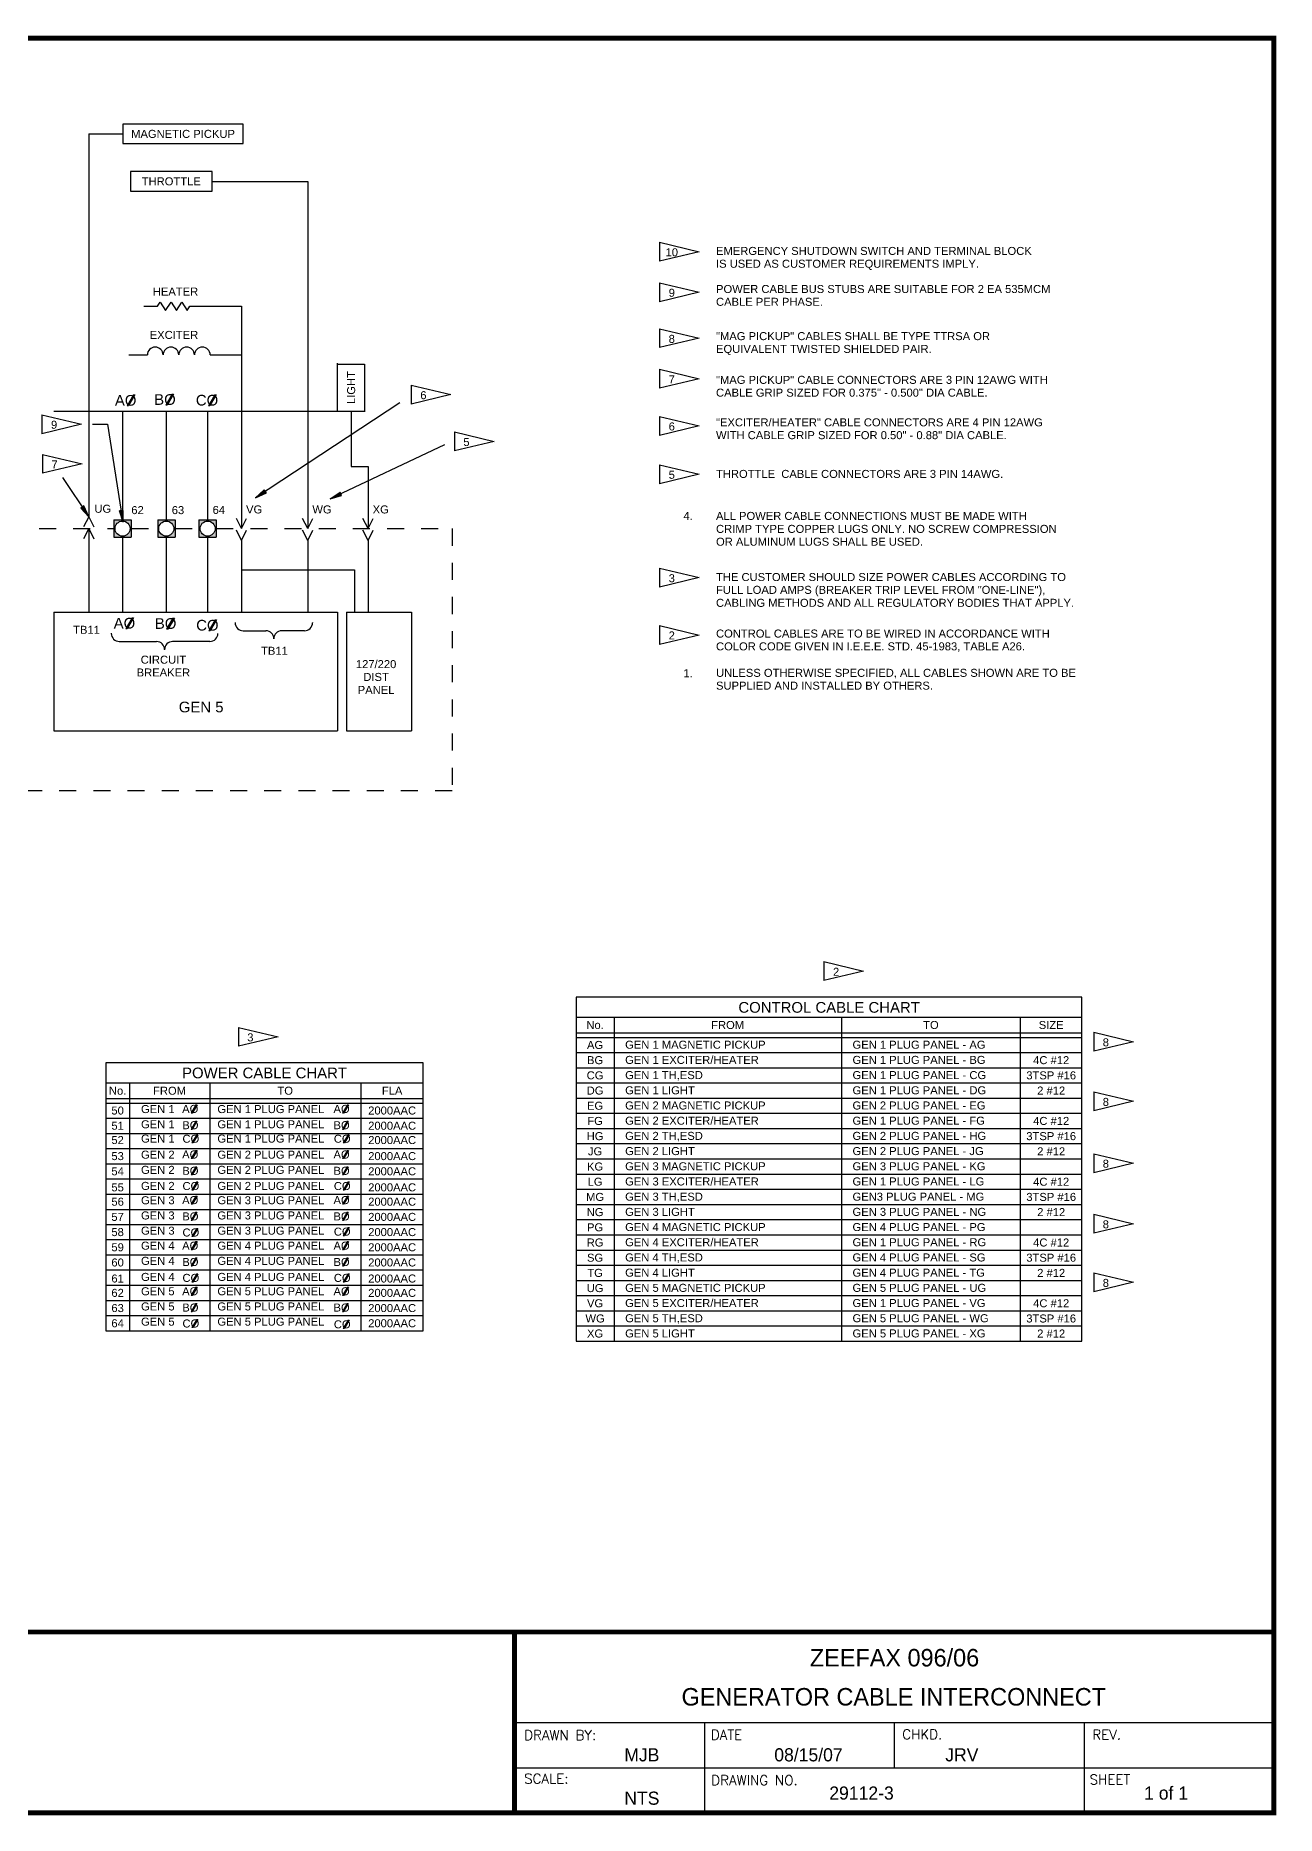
# Model space of a CAD drawing. Extents: x 1.6 to 18.3, y -2.5 to 8.
# Drawn here: x 11.03 to 18.3, y -2.45 to 7.97 of the extents above; entities that cross this region are included whole.
import ezdxf
from ezdxf.enums import TextEntityAlignment as Align

# ---------------------------------------------------------------- set-up
doc = ezdxf.new("R2010")
doc.units = 0
doc.header["$MEASUREMENT"] = 0
doc.linetypes.add('DASHED2', pattern=[0.375, 0.25, -0.125])
doc.layers.get('0').update_dxf_attribs({"linetype": 'CONTINUOUS'})
doc.layers.add('DRAWING', color=7, linetype='CONTINUOUS')
doc.styles.add('A1', font='A1.shx')
doc.styles.add('ROMAND', font='ROMAND.shx')
doc.styles.get("Standard").update_dxf_attribs({"font": 'ARIAL.TTF'})

# ---------------------------------------------------------------- blocks, each defined once
blk = doc.blocks.new('A_phase')
h = blk.add_hatch(color=256)
h.paths.add_polyline_path([(0.1, -0.033), (0.108, -0.033), (0.145, 0.031), (0.137, 0.031)], flags=16)
h.paths.add_polyline_path([(0.01, -0.05), (0.165, -0.05), (0.165, 0.047), (0.01, 0.047)], flags=9)
for p, q in [((0.137, 0.031), (0.1, -0.033)), ((0.145, 0.031), (0.108, -0.033)), ((0.137, 0.031), (0.145, 0.031)), ((0.108, -0.033), (0.1, -0.033))]:
    blk.add_line(p, q)
blk.add_text('AO', height=0.0625).set_placement((0.029, -0.032))
blk = doc.blocks.new('B_phase')
h = blk.add_hatch(color=256)
h.paths.add_polyline_path([(0.094, -0.031), (0.101, -0.031), (0.139, 0.033), (0.131, 0.033)], flags=16)
h.paths.add_polyline_path([(0.01, -0.048), (0.158, -0.048), (0.158, 0.049), (0.01, 0.049)], flags=9)
for p, q in [((0.131, 0.033), (0.094, -0.031)), ((0.139, 0.033), (0.101, -0.031)), ((0.131, 0.033), (0.139, 0.033)), ((0.101, -0.031), (0.094, -0.031))]:
    blk.add_line(p, q)
blk.add_text('BO', height=0.0625).set_placement((0.025, -0.03))
blk = doc.blocks.new('C_phase')
h = blk.add_hatch(color=256)
h.paths.add_polyline_path([(0.099, -0.026), (0.107, -0.026), (0.144, 0.038), (0.136, 0.038)], flags=16)
h.paths.add_polyline_path([(0.013, -0.043), (0.168, -0.043), (0.168, 0.054), (0.013, 0.054)], flags=9)
for p, q in [((0.136, 0.038), (0.099, -0.026)), ((0.144, 0.038), (0.107, -0.026)), ((0.136, 0.038), (0.144, 0.038)), ((0.107, -0.026), (0.099, -0.026))]:
    blk.add_line(p, q)
blk.add_text('CO', height=0.0625).set_placement((0.025, -0.025))
blk = doc.blocks.new('coil')
for centre in [(0.046, 0), (0.138, 0), (0.23, 0), (0.322, 0)]:
    blk.add_arc(centre, 0.046, 0, 180)
blk = doc.blocks.new('resistor')
for p, q in [((0, 0), (0.016, 0.025)), ((0.016, 0.025), (0.047, -0.025)), ((0.047, -0.025), (0.08, 0.025)), ((0.08, 0.025), (0.111, -0.025)), ((0.111, -0.025), (0.142, 0.025)), ((0.142, 0.025), (0.174, -0.025)), ((0.174, -0.025), (0.189, 0))]:
    blk.add_line(p, q)
blk = doc.blocks.new('pot_arrow')
blk.add_hatch(color=256).paths.add_polyline_path([(-0.068, 0.011), (-0.068, -0.011), (0, 0)])
for p, q in [((-0.068, 0.011), (-0.068, -0.011)), ((0, 0), (-0.068, 0.011)), ((0, 0), (-0.068, -0.011))]:
    blk.add_line(p, q)

msp = doc.modelspace()

# ---------------------------------------------------------------- hatches: boundary and pattern name
at = {"layer": 'DRAWING'}
h = msp.add_hatch(color=7, dxfattribs=at)
h.paths.add_polyline_path([(11.499, 5.086, -0.427958), (11.545, 5.131), (11.543, 5.137), (11.492, 5.137), (11.492, 5.036), (11.594, 5.036), (11.594, 5.137), (11.547, 5.137), (11.547, 5.13, -0.387066), (11.587, 5.086, -1)])
h.paths.add_polyline_path([(11.85, 5.137), (11.749, 5.137), (11.749, 5.036), (11.85, 5.036)])
h.paths.add_polyline_path([(11.755, 5.086, -1), (11.844, 5.086, -1)], flags=16)
h.paths.add_polyline_path([(12.091, 5.137), (11.99, 5.137), (11.99, 5.036), (12.091, 5.036)])
h.paths.add_polyline_path([(11.997, 5.086, -1), (12.085, 5.086, -1)], flags=16)
h.paths.add_polyline_path([(9.854, 5.137), (9.752, 5.137), (9.752, 5.036), (9.854, 5.036)])
h.paths.add_polyline_path([(9.759, 5.086, -1), (9.847, 5.086, -1)], flags=16)
h.paths.add_polyline_path([(9.612, 5.137), (9.511, 5.137), (9.511, 5.036), (9.612, 5.036)])
h.paths.add_polyline_path([(9.517, 5.086, -1), (9.606, 5.086, -1)], flags=16)
h.paths.add_polyline_path([(9.356, 5.137), (9.255, 5.137), (9.255, 5.036), (9.356, 5.036)])
h.paths.add_polyline_path([(9.261, 5.086, -1), (9.35, 5.086, -1)], flags=16)

# ---------------------------------------------------------------- linework, layer by layer
at = {"color": 7}
for p, q in [((13.838, -1.906), (18.283, -1.906)), ((14.949, -1.906), (14.949, -2.436)), ((16.06, -1.906), (16.06, -2.171)), ((17.172, -1.906), (17.172, -2.436)), ((13.838, -2.171), (18.283, -2.171))]:
    msp.add_line(p, q, dxfattribs=at)
at = {"color": 7, "const_width": 0.0288}
msp.add_lwpolyline([(18.283, -2.436), (18.283, 7.959), (1.651, 7.959), (1.651, -2.436)], close=True, dxfattribs=at)
for points in [[(1.651, -1.376), (18.283, -1.376)], [(13.838, -2.436), (13.838, -1.376)]]:
    msp.add_lwpolyline(points, dxfattribs=at)
at = {"layer": 'DRAWING', "color": 7}
for p, q in [((12.249, 7.455), (11.545, 7.455)), ((11.545, 7.455), (11.545, 7.341)), ((12.249, 7.341), (12.249, 7.455)), ((11.345, 7.398), (11.345, 5.156)), ((11.345, 7.398), (11.545, 7.398)), ((11.545, 7.341), (12.249, 7.341)), ((12.068, 7.177), (11.589, 7.177)), ((11.589, 7.177), (11.589, 7.063)), ((12.068, 7.063), (12.068, 7.177)), ((12.068, 7.12), (12.627, 7.12)), ((12.627, 7.12), (12.627, 5.086)), ((11.589, 7.063), (12.068, 7.063)), ((14.687, 6.763), (14.919, 6.708)), ((14.687, 6.763), (14.687, 6.652)), ((14.919, 6.708), (14.687, 6.652)), ((14.687, 6.526), (14.919, 6.471)), ((14.687, 6.526), (14.687, 6.415)), ((14.919, 6.471), (14.687, 6.415)), ((11.667, 6.388), (11.747, 6.388)), ((11.936, 6.388), (12.239, 6.388)), ((12.239, 6.388), (12.239, 5.086)), ((14.687, 6.256), (14.919, 6.201)), ((14.687, 6.256), (14.687, 6.146)), ((14.919, 6.201), (14.687, 6.146)), ((11.58, 6.103), (11.688, 6.103)), ((12.056, 6.103), (12.239, 6.103)), ((12.802, 5.774), (12.802, 6.055)), ((12.802, 6.05), (12.96, 6.05)), ((12.96, 6.05), (12.96, 5.771)), ((14.687, 6.019), (14.919, 5.964)), ((14.687, 6.019), (14.687, 5.909)), ((14.919, 5.964), (14.687, 5.909)), ((13.233, 5.926), (13.233, 5.815)), ((13.233, 5.926), (13.465, 5.871)), ((13.465, 5.871), (13.233, 5.815)), ((11.071, 5.753), (11.303, 5.698)), ((11.071, 5.753), (11.071, 5.642)), ((11.14, 5.774), (12.96, 5.774)), ((11.543, 5.774), (11.543, 5.137)), ((11.799, 5.774), (11.799, 5.137)), ((12.041, 5.774), (12.041, 5.137)), ((13.166, 5.822), (12.322, 5.267)), ((12.881, 5.774), (12.881, 5.45)), ((14.687, 5.743), (14.919, 5.688)), ((14.687, 5.743), (14.687, 5.632)), ((11.303, 5.698), (11.071, 5.642)), ((11.367, 5.698), (11.455, 5.698)), ((11.455, 5.698), (11.543, 5.137)), ((13.486, 5.652), (13.718, 5.597)), ((13.486, 5.652), (13.486, 5.541)), ((14.919, 5.688), (14.687, 5.632)), ((13.428, 5.577), (12.759, 5.261)), ((13.718, 5.597), (13.486, 5.541)), ((11.075, 5.521), (11.307, 5.466)), ((11.075, 5.521), (11.075, 5.41)), ((11.307, 5.466), (11.075, 5.41)), ((12.881, 5.45), (12.98, 5.45)), ((12.98, 5.45), (12.98, 5.086)), ((14.687, 5.46), (14.919, 5.405)), ((14.687, 5.46), (14.687, 5.349)), ((11.192, 5.385), (11.345, 5.156)), ((14.919, 5.405), (14.687, 5.349)), ((11.492, 5.137), (11.594, 5.137)), ((11.492, 5.137), (11.492, 5.036)), ((11.594, 5.137), (11.594, 5.036)), ((11.749, 5.137), (11.749, 5.036)), ((11.749, 5.137), (11.85, 5.137)), ((11.85, 5.137), (11.85, 5.036)), ((11.99, 5.137), (11.99, 5.036)), ((11.99, 5.137), (12.091, 5.137)), ((12.091, 5.137), (12.091, 5.036)), ((11.345, 5.086), (11.345, 4.596)), ((11.492, 5.036), (11.594, 5.036)), ((11.543, 5.036), (11.543, 4.596)), ((11.749, 5.036), (11.85, 5.036)), ((11.799, 5.036), (11.799, 4.596)), ((11.99, 5.036), (12.091, 5.036)), ((12.041, 5.036), (12.041, 4.596)), ((12.239, 5.017), (12.239, 4.596)), ((12.627, 5.017), (12.627, 4.596)), ((12.98, 5.017), (12.98, 4.596)), ((12.239, 4.845), (12.901, 4.845)), ((12.901, 4.845), (12.901, 4.596)), ((14.687, 4.855), (14.919, 4.799)), ((14.687, 4.855), (14.687, 4.744)), ((14.919, 4.799), (14.687, 4.744)), ((11.14, 4.596), (12.802, 4.596)), ((11.14, 4.596), (11.14, 3.901)), ((12.802, 4.596), (12.802, 3.901)), ((12.854, 4.596), (12.854, 3.901)), ((12.854, 4.596), (13.234, 4.596)), ((13.234, 4.596), (13.234, 3.901)), ((12.202, 4.537), (12.202, 4.535)), ((12.249, 4.488), (12.382, 4.488)), ((12.608, 4.488), (12.475, 4.488)), ((12.655, 4.537), (12.655, 4.535)), ((14.687, 4.519), (14.919, 4.463)), ((14.687, 4.519), (14.687, 4.408)), ((11.477, 4.473), (11.477, 4.472)), ((11.524, 4.425), (11.742, 4.425)), ((12.054, 4.425), (11.836, 4.425)), ((12.428, 4.441), (12.428, 4.44)), ((12.428, 4.441), (12.428, 4.44)), ((14.919, 4.463), (14.687, 4.408)), ((11.789, 4.378), (11.789, 4.377)), ((11.14, 3.901), (12.802, 3.901)), ((12.854, 3.901), (13.234, 3.901)), ((15.649, 2.55), (15.881, 2.494)), ((15.649, 2.55), (15.649, 2.439)), ((15.881, 2.494), (15.649, 2.439)), ((14.199, 2.341), (14.199, 0.327)), ((17.159, 2.341), (14.199, 2.341)), ((17.159, 0.327), (17.159, 2.341)), ((14.199, 2.224), (17.159, 2.224)), ((14.42, 2.224), (14.42, 0.327)), ((15.751, 2.224), (15.751, 0.327)), ((16.798, 2.224), (16.798, 0.327)), ((12.221, 2.165), (12.453, 2.11)), ((12.221, 2.165), (12.221, 2.055)), ((12.453, 2.11), (12.221, 2.055)), ((14.199, 2.133), (17.159, 2.133)), ((14.199, 2.106), (17.159, 2.106)), ((17.229, 2.136), (17.461, 2.081)), ((17.229, 2.136), (17.229, 2.025)), ((14.199, 2.017), (17.159, 2.017)), ((17.461, 2.081), (17.229, 2.025)), ((13.303, 1.957), (11.445, 1.957)), ((11.445, 1.957), (11.445, 0.388)), ((13.303, 0.388), (13.303, 1.957)), ((14.199, 1.928), (17.159, 1.928)), ((11.445, 1.84), (13.303, 1.84)), ((11.584, 1.84), (11.584, 0.388)), ((12.053, 1.84), (12.053, 0.388)), ((12.938, 1.84), (12.938, 0.388)), ((14.199, 1.84), (17.159, 1.84)), ((17.229, 1.787), (17.461, 1.732)), ((17.229, 1.787), (17.229, 1.676)), ((11.445, 1.749), (13.303, 1.749)), ((11.445, 1.722), (13.303, 1.722)), ((14.199, 1.751), (17.159, 1.751)), ((17.461, 1.732), (17.229, 1.676)), ((11.445, 1.633), (13.303, 1.633)), ((14.199, 1.662), (17.159, 1.662)), ((14.199, 1.573), (17.159, 1.573)), ((11.445, 1.544), (13.303, 1.544)), ((14.199, 1.484), (17.159, 1.484)), ((11.445, 1.455), (13.303, 1.455)), ((11.445, 1.366), (13.303, 1.366)), ((14.199, 1.395), (17.159, 1.395)), ((17.229, 1.425), (17.461, 1.37)), ((17.229, 1.425), (17.229, 1.314)), ((17.461, 1.37), (17.229, 1.314)), ((11.445, 1.277), (13.303, 1.277)), ((14.199, 1.306), (17.159, 1.306)), ((11.445, 1.188), (13.303, 1.188)), ((14.199, 1.217), (17.159, 1.217)), ((11.445, 1.099), (13.303, 1.099)), ((14.199, 1.128), (17.159, 1.128)), ((17.229, 1.07), (17.461, 1.015)), ((17.229, 1.07), (17.229, 0.959)), ((11.445, 1.011), (13.303, 1.011)), ((14.199, 1.039), (17.159, 1.039)), ((14.199, 0.95), (17.159, 0.95)), ((17.461, 1.015), (17.229, 0.959)), ((11.445, 0.922), (13.303, 0.922)), ((14.199, 0.861), (17.159, 0.861)), ((11.445, 0.833), (13.303, 0.833)), ((11.445, 0.744), (13.303, 0.744)), ((14.199, 0.772), (17.159, 0.772)), ((11.445, 0.655), (13.303, 0.655)), ((14.199, 0.683), (17.159, 0.683)), ((17.229, 0.728), (17.461, 0.672)), ((17.229, 0.728), (17.229, 0.617)), ((17.461, 0.672), (17.229, 0.617)), ((11.445, 0.566), (13.303, 0.566)), ((14.199, 0.594), (17.159, 0.594)), ((11.445, 0.477), (13.303, 0.477)), ((14.199, 0.505), (17.159, 0.505)), ((11.445, 0.388), (13.303, 0.388)), ((14.199, 0.416), (17.159, 0.416)), ((14.199, 0.327), (17.159, 0.327))]:
    msp.add_line(p, q, dxfattribs=at)
at = {"layer": 'DRAWING', "color": 7, "linetype": 'DASHED2'}
for p, q in [((11.345, 5.156), (11.315, 5.096)), ((11.345, 5.156), (11.375, 5.096)), ((12.239, 5.086), (12.209, 5.146)), ((12.239, 5.086), (12.268, 5.146)), ((12.627, 5.086), (12.597, 5.146)), ((12.627, 5.086), (12.656, 5.146)), ((12.98, 5.086), (12.95, 5.146)), ((12.98, 5.086), (13.01, 5.146)), ((11.345, 5.086), (11.315, 5.027)), ((11.345, 5.086), (11.375, 5.027)), ((12.239, 5.017), (12.209, 5.077)), ((12.239, 5.017), (12.268, 5.077)), ((12.627, 5.017), (12.597, 5.077)), ((12.627, 5.017), (12.656, 5.077)), ((12.98, 5.017), (12.95, 5.077)), ((12.98, 5.017), (13.01, 5.077))]:
    msp.add_line(p, q, dxfattribs=at)
at = {"layer": 'DRAWING', "color": 7, "linetype": 'DASHED2', "ltscale": 0.375}
for p, q in [((9.854, 5.086), (11.492, 5.086)), ((11.594, 5.086), (11.749, 5.086)), ((11.85, 5.086), (11.99, 5.086)), ((12.091, 5.086), (13.472, 5.086)), ((13.472, 5.086), (13.472, 3.55)), ((13.472, 3.55), (2.169, 3.55))]:
    msp.add_line(p, q, dxfattribs=at)
at = {"layer": 'DRAWING', "color": 7}
for centre in [(11.543, 5.086), (11.799, 5.086), (12.041, 5.086)]:
    msp.add_circle(centre, 0.0443, dxfattribs=at)
for centre, start, end in [((12.249, 4.535), 180, 270), ((12.382, 4.441), 0, 90), ((12.475, 4.441), 90, 180), ((12.608, 4.535), 270, 0), ((11.524, 4.472), 180, 270), ((11.742, 4.378), 0, 90), ((11.836, 4.378), 90, 180), ((12.054, 4.472), 270, 0)]:
    msp.add_arc(centre, 0.0469, start, end, dxfattribs=at)

# ---------------------------------------------------------------- block references
for name, p in [('resistor', (11.747, 6.388)), ('coil', (11.688, 6.103)), ('A_phase', (11.469, 5.838)), ('B_phase', (11.703, 5.841)), ('C_phase', (11.947, 5.832)), ('A_phase', (11.462, 4.533)), ('B_phase', (11.707, 4.529)), ('C_phase', (11.949, 4.514))]:
    msp.add_blockref(name, p, dxfattribs=at)
for p, rotation in [((11.345, 5.156), 303.6838402631195), ((12.322, 5.267), 213.300330042256), ((12.759, 5.261), 205.2679333351364), ((11.547, 5.124), 278.9529207372254)]:
    msp.add_blockref('pot_arrow', p, dxfattribs=dict(at, rotation=rotation))
at = {"layer": 'DRAWING', "color": 7, "xscale": 0.75, "yscale": 0.75, "zscale": 0.75}
for name, p in [('A_phase', (11.87, 1.688)), ('A_phase', (12.756, 1.688)), ('B_phase', (11.874, 1.591)), ('B_phase', (12.759, 1.591)), ('C_phase', (11.875, 1.508)), ('C_phase', (12.761, 1.508)), ('A_phase', (11.87, 1.421)), ('B_phase', (11.874, 1.324)), ('A_phase', (12.756, 1.421)), ('B_phase', (12.759, 1.324)), ('C_phase', (11.875, 1.231)), ('C_phase', (12.761, 1.231)), ('A_phase', (11.87, 1.154)), ('A_phase', (12.756, 1.154)), ('B_phase', (11.874, 1.057)), ('B_phase', (12.759, 1.057)), ('C_phase', (11.875, 0.959)), ('C_phase', (12.761, 0.964)), ('A_phase', (11.87, 0.887)), ('A_phase', (12.756, 0.887)), ('B_phase', (11.874, 0.79)), ('C_phase', (11.875, 0.693)), ('B_phase', (12.759, 0.79)), ('C_phase', (12.761, 0.693)), ('A_phase', (11.87, 0.62)), ('A_phase', (12.756, 0.62)), ('B_phase', (11.874, 0.523)), ('B_phase', (12.759, 0.523)), ('C_phase', (11.875, 0.426)), ('C_phase', (12.761, 0.421))]:
    msp.add_blockref(name, p, dxfattribs=at)

# ---------------------------------------------------------------- texts
at = {"color": 7, "style": 'A1'}
msp.add_text('ZEEFAX 096/06', height=0.10259, dxfattribs=at).set_placement((16.062, -1.578), align=Align.CENTER)
at = {"color": 7}
for s, height, style, p in [('GENERATOR CABLE INTERCONNECT', 0.10259, 'A1', (14.815, -1.807)), ('DRAWN BY:', 0.0576, 'ROMAND', (13.894, -2.009)), ('DATE', 0.0576, 'ROMAND', (14.987, -2.007)), ('CHKD.', 0.0576, 'ROMAND', (16.107, -2.004)), ('REV.', 0.0576, 'ROMAND', (17.22, -2.006)), ('MJB', 0.0769, 'A1', (14.48, -2.134)), ('08/15/07', 0.0769, 'A1', (15.358, -2.134)), ('JRV', 0.0769, 'A1', (16.359, -2.134)), ('SCALE:', 0.0576, 'ROMAND', (13.894, -2.264)), ('DRAWING NO.', 0.05763, 'ROMAND', (14.989, -2.273)), ('29112-3', 0.0769, 'A1', (15.68, -2.358)), ('SHEET', 0.0576, 'ROMAND', (17.204, -2.269)), ('1 of 1', 0.0769, 'A1', (17.523, -2.358)), ('NTS', 0.0769, 'A1', (14.48, -2.388))]:
    msp.add_text(s, height=height, dxfattribs=dict(at, style=style)).set_placement(p)
at = {"layer": 'DRAWING', "color": 7}
for s, height, p in [('MAGNETIC PICKUP', 0.04688, (11.897, 7.398)), ('THROTTLE', 0.0469, (11.828, 7.12)), ('CONTROL CABLE CHART', 0.0625, (15.679, 2.282)), ('No.', 0.0469, (14.309, 2.179)), ('FROM', 0.0469, (15.085, 2.179)), ('TO', 0.0469, (16.275, 2.179)), ('SIZE', 0.0469, (16.979, 2.179)), ('AG', 0.0469, (14.309, 2.062)), ('BG', 0.0469, (14.309, 1.973)), ('4C #12', 0.0469, (16.979, 1.973)), ('POWER CABLE CHART', 0.0625, (12.374, 1.898)), ('CG', 0.0469, (14.309, 1.884)), ('3TSP #16', 0.0469, (16.979, 1.884)), ('No.', 0.0469, (11.514, 1.794)), ('FROM', 0.0469, (11.818, 1.794)), ('TO', 0.0469, (12.495, 1.794)), ('FLA', 0.0469, (13.121, 1.794)), ('DG', 0.0469, (14.309, 1.795)), ('2 #12', 0.0469, (16.979, 1.795)), ('50', 0.0469, (11.514, 1.678)), ('2000AAC', 0.0469, (13.121, 1.678)), ('EG', 0.0469, (14.309, 1.706)), ('51', 0.0469, (11.514, 1.589)), ('2000AAC', 0.0469, (13.121, 1.589)), ('FG', 0.0469, (14.309, 1.617)), ('4C #12', 0.0469, (16.979, 1.617)), ('52', 0.0469, (11.514, 1.505)), ('2000AAC', 0.0469, (13.121, 1.505)), ('HG', 0.0469, (14.309, 1.528)), ('JG', 0.0469, (14.309, 1.439)), ('3TSP #16', 0.0469, (16.979, 1.528)), ('2 #12', 0.0469, (16.979, 1.439)), ('53', 0.0469, (11.514, 1.411)), ('2000AAC', 0.0469, (13.121, 1.411)), ('KG', 0.0469, (14.309, 1.35)), ('54', 0.0469, (11.514, 1.322)), ('55', 0.0469, (11.514, 1.228)), ('2000AAC', 0.0469, (13.121, 1.322)), ('2000AAC', 0.0469, (13.121, 1.228)), ('LG', 0.0469, (14.309, 1.261)), ('4C #12', 0.0469, (16.979, 1.261)), ('56', 0.0469, (11.514, 1.144)), ('2000AAC', 0.0469, (13.121, 1.144)), ('MG', 0.0469, (14.309, 1.172)), ('3TSP #16', 0.0469, (16.979, 1.172)), ('57', 0.0469, (11.514, 1.055)), ('2000AAC', 0.0469, (13.121, 1.055)), ('NG', 0.0469, (14.309, 1.083)), ('2 #12', 0.0469, (16.979, 1.083)), ('58', 0.0469, (11.514, 0.966)), ('2000AAC', 0.0469, (13.121, 0.966)), ('PG', 0.0469, (14.309, 0.994)), ('59', 0.0469, (11.514, 0.877)), ('2000AAC', 0.0469, (13.121, 0.877)), ('RG', 0.0469, (14.309, 0.905)), ('SG', 0.0469, (14.309, 0.816)), ('3TSP #16', 0.0469, (16.979, 0.816)), ('4C #12', 0.0469, (16.979, 0.905)), ('60', 0.0469, (11.514, 0.788)), ('2000AAC', 0.0469, (13.121, 0.788)), ('TG', 0.0469, (14.309, 0.727)), ('2 #12', 0.0469, (16.979, 0.727)), ('61', 0.0469, (11.514, 0.694)), ('62', 0.0469, (11.514, 0.61)), ('2000AAC', 0.0469, (13.121, 0.694)), ('2000AAC', 0.0469, (13.121, 0.61)), ('UG', 0.0469, (14.309, 0.638)), ('63', 0.0469, (11.514, 0.521)), ('2000AAC', 0.0469, (13.121, 0.521)), ('VG', 0.0469, (14.309, 0.549)), ('4C #12', 0.0469, (16.979, 0.549)), ('64', 0.0469, (11.514, 0.432)), ('2000AAC', 0.0469, (13.121, 0.432)), ('WG', 0.0469, (14.309, 0.46)), ('3TSP #16', 0.0469, (16.979, 0.46)), ('XG', 0.0469, (14.309, 0.372)), ('2 #12', 0.0469, (16.979, 0.372))]:
    msp.add_text(s, height=height, dxfattribs=at).set_placement(p, align=Align.MIDDLE_CENTER)
for s, p in [('10', (14.758, 6.681)), ('9', (14.758, 6.444)), ('8', (14.758, 6.174)), ('7', (14.758, 5.937)), ('6', (13.304, 5.844)), ('9', (11.142, 5.671)), ('6', (14.758, 5.661)), ('5', (13.556, 5.57)), ('7', (11.145, 5.439)), ('5', (14.758, 5.378)), ('3', (14.758, 4.772)), ('TB11', (11.332, 4.47)), ('2', (14.758, 4.437)), ('TB11', (12.432, 4.347)), ('CIRCUIT', (11.782, 4.295)), ('127/220', (13.027, 4.269)), ('BREAKER', (11.782, 4.22)), ('DIST', (13.027, 4.194)), ('PANEL', (13.027, 4.118)), ('2', (15.72, 2.467)), ('3', (12.291, 2.083)), ('8', (17.299, 2.054)), ('8', (17.299, 1.705)), ('8', (17.299, 1.343)), ('8', (17.299, 0.988)), ('8', (17.299, 0.645))]:
    msp.add_text(s, height=0.0469, dxfattribs=at).set_placement(p, align=Align.CENTER)
for s, height, p in [('EMERGENCY SHUTDOWN SWITCH AND TERMINAL BLOCK', 0.04688, (15.017, 6.689)), ('IS USED AS CUSTOMER REQUIREMENTS IMPLY.', 0.04688, (15.017, 6.614)), ('HEATER', 0.0469, (11.72, 6.451)), ('POWER CABLE BUS STUBS ARE SUITABLE FOR 2 EA 535MCM', 0.04688, (15.017, 6.466)), ('CABLE PER PHASE.', 0.04688, (15.017, 6.391)), ('EXCITER', 0.0469, (11.702, 6.197)), ('"MAG PICKUP" CABLES SHALL BE TYPE TTRSA OR', 0.04688, (15.017, 6.19)), ('EQUIVALENT TWISTED SHIELDED PAIR.', 0.04688, (15.017, 6.115)), ('"MAG PICKUP" CABLE CONNECTORS ARE 3 PIN 12AWG WITH', 0.04688, (15.017, 5.934)), ('CABLE GRIP SIZED FOR 0.375" - 0.500" DIA CABLE.', 0.04688, (15.017, 5.859)), ('"EXCITER/HEATER" CABLE CONNECTORS ARE 4 PIN 12AWG', 0.04688, (15.017, 5.685)), ('WITH CABLE GRIP SIZED FOR 0.50" - 0.88" DIA CABLE.', 0.04688, (15.017, 5.61)), ('THROTTLE  CABLE CONNECTORS ARE 3 PIN 14AWG.', 0.04688, (15.017, 5.383)), ('UG', 0.0469, (11.378, 5.179)), ('62', 0.0469, (11.594, 5.171)), ('63', 0.0469, (11.831, 5.171)), ('64', 0.0469, (12.07, 5.172)), ('VG', 0.0469, (12.266, 5.175)), ('WG', 0.0469, (12.654, 5.175)), ('XG', 0.0469, (13.007, 5.175)), ('4.', 0.0469, (14.826, 5.137)), ('ALL POWER CABLE CONNECTIONS MUST BE MADE WITH', 0.04688, (15.017, 5.137)), ('CRIMP TYPE COPPER LUGS ONLY. NO SCREW COMPRESSION', 0.04688, (15.017, 5.061)), ('OR ALUMINUM LUGS SHALL BE USED.', 0.04688, (15.017, 4.986)), ('THE CUSTOMER SHOULD SIZE POWER CABLES ACCORDING TO', 0.04688, (15.017, 4.779)), ('FULL LOAD AMPS (BREAKER TRIP LEVEL FROM "ONE-LINE"),', 0.04688, (15.017, 4.704)), ('CABLING METHODS AND ALL REGULATORY BODIES THAT APPLY.', 0.04688, (15.017, 4.628)), ('CONTROL CABLES ARE TO BE WIRED IN ACCORDANCE WITH', 0.04688, (15.017, 4.448)), ('COLOR CODE GIVEN IN I.E.E.E. STD. 45-1983, TABLE A26.', 0.04688, (15.017, 4.373)), ('1.', 0.0469, (14.826, 4.216)), ('SUPPLIED AND INSTALLED BY OTHERS. ', 0.04688, (15.017, 4.143)), ('UNLESS OTHERWISE SPECIFIED, ALL CABLES SHOWN ARE TO BE', 0.04688, (15.017, 4.218)), ('GEN 5', 0.0625, (11.872, 4.01)), ('GEN 1 MAGNETIC PICKUP', 0.04688, (14.485, 2.04)), ('GEN 1 PLUG PANEL - AG', 0.04688, (15.816, 2.04)), ('GEN 1 EXCITER/HEATER', 0.04688, (14.485, 1.951)), ('GEN 1 PLUG PANEL - BG', 0.04688, (15.816, 1.951)), ('GEN 1 TH,ESD', 0.04688, (14.485, 1.862)), ('GEN 1 PLUG PANEL - CG', 0.04688, (15.816, 1.862)), ('GEN 1 LIGHT', 0.04688, (14.485, 1.773)), ('GEN 1 PLUG PANEL - DG', 0.04688, (15.816, 1.773)), ('GEN 1', 0.0469, (11.651, 1.663)), ('GEN 1 PLUG PANEL', 0.04688, (12.098, 1.663)), ('GEN 2 MAGNETIC PICKUP', 0.04688, (14.485, 1.684)), ('GEN 2 PLUG PANEL - EG', 0.04688, (15.816, 1.684)), ('GEN 1', 0.0469, (11.651, 1.574)), ('GEN 1 PLUG PANEL', 0.04688, (12.098, 1.574)), ('GEN 2 EXCITER/HEATER', 0.04688, (14.485, 1.595)), ('GEN 1 PLUG PANEL - FG', 0.04688, (15.816, 1.595)), ('GEN 1', 0.0469, (11.651, 1.49)), ('GEN 1 PLUG PANEL', 0.04688, (12.098, 1.49)), ('GEN 2 TH,ESD', 0.04688, (14.485, 1.506)), ('GEN 2 LIGHT', 0.04688, (14.485, 1.417)), ('GEN 2 PLUG PANEL - HG', 0.04688, (15.816, 1.506)), ('GEN 2 PLUG PANEL - JG', 0.04688, (15.816, 1.417)), ('GEN 2', 0.0469, (11.651, 1.396)), ('GEN 2 PLUG PANEL', 0.04688, (12.098, 1.396)), ('GEN 3 MAGNETIC PICKUP', 0.04688, (14.485, 1.328)), ('GEN 3 PLUG PANEL - KG', 0.04688, (15.816, 1.328)), ('GEN 2', 0.0469, (11.651, 1.307)), ('GEN 2', 0.0469, (11.651, 1.213)), ('GEN 2 PLUG PANEL', 0.04688, (12.098, 1.307)), ('GEN 2 PLUG PANEL', 0.04688, (12.098, 1.213)), ('GEN 3 EXCITER/HEATER', 0.04688, (14.485, 1.239)), ('GEN 1 PLUG PANEL - LG', 0.04688, (15.816, 1.239)), ('GEN 3', 0.0469, (11.651, 1.129)), ('GEN 3 PLUG PANEL', 0.04688, (12.098, 1.129)), ('GEN 3 TH,ESD', 0.04688, (14.485, 1.15)), ('GEN3 PLUG PANEL - MG', 0.04688, (15.816, 1.15)), ('GEN 3', 0.0469, (11.651, 1.04)), ('GEN 3 PLUG PANEL', 0.04688, (12.098, 1.04)), ('GEN 3 LIGHT', 0.04688, (14.485, 1.061)), ('GEN 3 PLUG PANEL - NG', 0.04688, (15.816, 1.061)), ('GEN 3', 0.0469, (11.651, 0.951)), ('GEN 3 PLUG PANEL', 0.04688, (12.098, 0.951)), ('GEN 4 MAGNETIC PICKUP', 0.04688, (14.485, 0.972)), ('GEN 4 PLUG PANEL - PG', 0.04688, (15.816, 0.972)), ('GEN 4', 0.0469, (11.651, 0.863)), ('GEN 4 PLUG PANEL', 0.04688, (12.098, 0.863)), ('GEN 4 EXCITER/HEATER', 0.04688, (14.485, 0.883)), ('GEN 4 TH,ESD', 0.04688, (14.485, 0.794)), ('GEN 1 PLUG PANEL - RG', 0.04688, (15.816, 0.883)), ('GEN 4 PLUG PANEL - SG', 0.04688, (15.816, 0.794)), ('GEN 4', 0.0469, (11.651, 0.774)), ('GEN 4 PLUG PANEL', 0.04688, (12.098, 0.774)), ('GEN 4 LIGHT', 0.04688, (14.485, 0.705)), ('GEN 4 PLUG PANEL - TG', 0.04688, (15.816, 0.705)), ('GEN 4', 0.0469, (11.651, 0.68)), ('GEN 5', 0.0469, (11.651, 0.596)), ('GEN 4 PLUG PANEL', 0.04688, (12.098, 0.68)), ('GEN 5 PLUG PANEL', 0.04688, (12.098, 0.596)), ('GEN 5 MAGNETIC PICKUP', 0.04688, (14.485, 0.616)), ('GEN 5 PLUG PANEL - UG', 0.04688, (15.816, 0.616)), ('GEN 5', 0.0469, (11.651, 0.507)), ('GEN 5 PLUG PANEL', 0.04688, (12.098, 0.507)), ('GEN 5 EXCITER/HEATER', 0.04688, (14.485, 0.527)), ('GEN 1 PLUG PANEL - VG', 0.04688, (15.816, 0.527)), ('GEN 5', 0.0469, (11.651, 0.418)), ('GEN 5 PLUG PANEL', 0.04688, (12.098, 0.418)), ('GEN 5 TH,ESD', 0.04688, (14.485, 0.438)), ('GEN 5 PLUG PANEL - WG', 0.04688, (15.816, 0.438)), ('GEN 5 LIGHT', 0.04688, (14.485, 0.349)), ('GEN 5 PLUG PANEL - XG', 0.04688, (15.816, 0.349))]:
    msp.add_text(s, height=height, dxfattribs=at).set_placement(p)
msp.add_text('LIGHT', height=0.0469, rotation=90, dxfattribs=at).set_placement((12.881, 5.912), align=Align.MIDDLE_CENTER)

doc.saveas('drawing.dxf')
